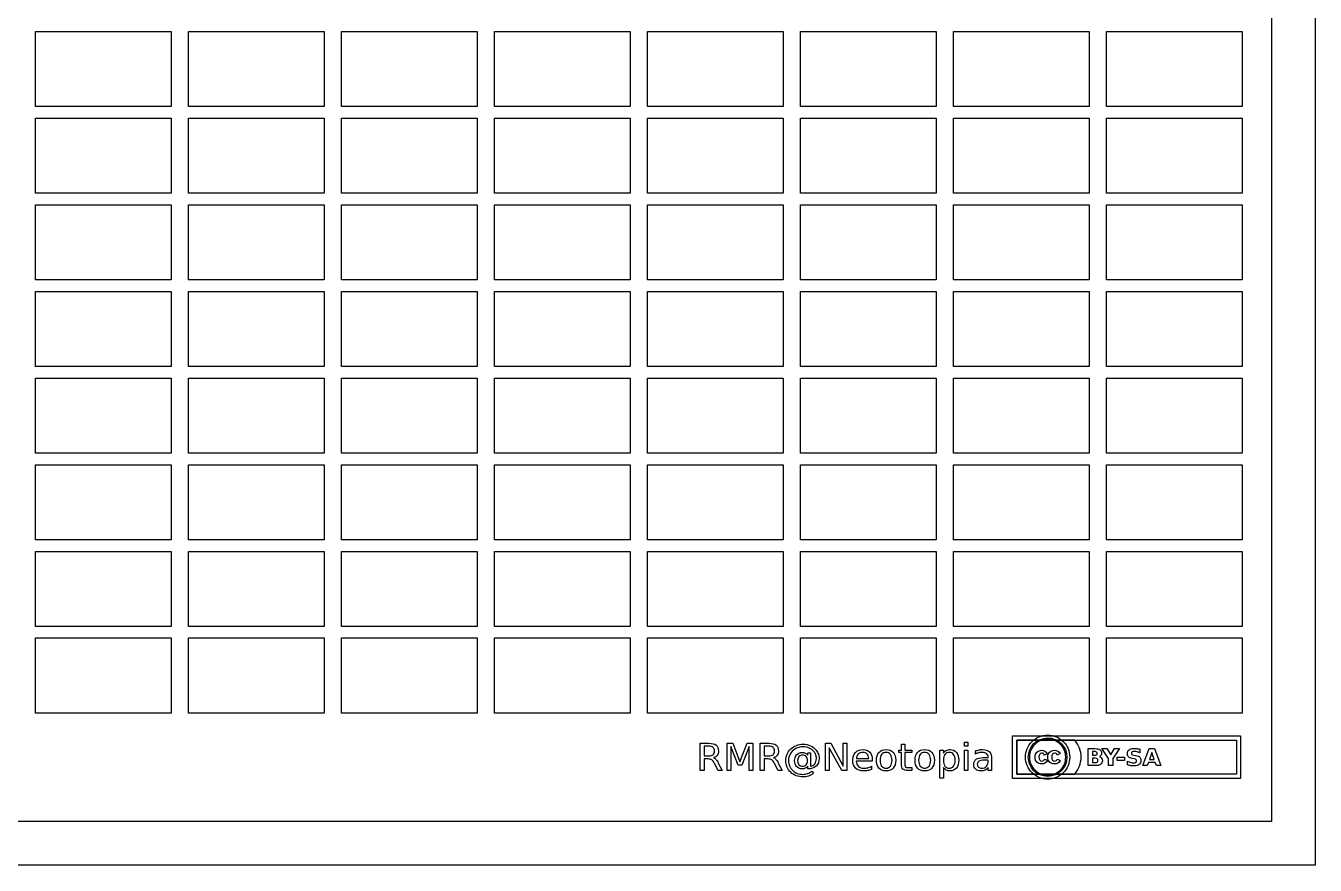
# Model space of a CAD drawing. Extents: x -4 to 214, y 146 to 301.
# Drawn here: x 95.7 to 213.9, y 146.1 to 223 of the extents above; entities that cross this region are included whole.
import ezdxf

# ---------------------------------------------------------------- set-up
doc = ezdxf.new("R2010")
doc.units = 0
doc.layers.add('Ebene_1', color=7, linetype='CONTINUOUS')

msp = doc.modelspace()

# ---------------------------------------------------------------- linework, layer by layer
at = {"layer": 'Ebene_1', "color": 7}
for points in [[(-3.868278, 300.868281), (213.86828, 300.868281), (213.86828, 300.868281), (213.86828, 146.13172), (213.86828, 146.13172), (-3.868278, 146.13172), (-3.868278, 146.13172), (-3.868278, 300.868281), (-3.868278, 300.868281)], [(0.131634, 296.868359), (209.86836, 296.868359), (209.86836, 296.868359), (209.86836, 150.13163), (209.86836, 150.13163), (0.131634, 150.13163), (0.131634, 150.13163), (0.131634, 296.868359), (0.131634, 296.868359)], [(96.572922, 222.514542), (109.00834, 222.514542), (109.00834, 222.514542), (109.00834, 215.635372), (109.00834, 215.635372), (96.572922, 215.635372), (96.572922, 215.635372), (96.572922, 222.514542), (96.572922, 222.514542)], [(110.59587, 222.514542), (123.03129, 222.514542), (123.03129, 222.514542), (123.03129, 215.635372), (123.03129, 215.635372), (110.59587, 215.635372), (110.59587, 215.635372), (110.59587, 222.514542), (110.59587, 222.514542)], [(124.61871, 222.514542), (137.05413, 222.514542), (137.05413, 222.514542), (137.05413, 215.635372), (137.05413, 215.635372), (124.61871, 215.635372), (124.61871, 215.635372), (124.61871, 222.514542), (124.61871, 222.514542)], [(138.64165, 222.514542), (151.07706, 222.514542), (151.07706, 222.514542), (151.07706, 215.635372), (151.07706, 215.635372), (138.64165, 215.635372), (138.64165, 215.635372), (138.64165, 222.514542), (138.64165, 222.514542)], [(152.66457, 222.514542), (165.09998, 222.514542), (165.09998, 222.514542), (165.09998, 215.635372), (165.09998, 215.635372), (152.66457, 215.635372), (152.66457, 215.635372), (152.66457, 222.514542), (152.66457, 222.514542)], [(166.68745, 222.514542), (179.12287, 222.514542), (179.12287, 222.514542), (179.12287, 215.635372), (179.12287, 215.635372), (166.68745, 215.635372), (166.68745, 215.635372), (166.68745, 222.514542), (166.68745, 222.514542)], [(180.71034, 222.514542), (193.14576, 222.514542), (193.14576, 222.514542), (193.14576, 215.635372), (193.14576, 215.635372), (180.71034, 215.635372), (180.71034, 215.635372), (180.71034, 222.514542), (180.71034, 222.514542)], [(194.73323, 222.514542), (207.16865, 222.514542), (207.16865, 222.514542), (207.16865, 215.635372), (207.16865, 215.635372), (194.73323, 215.635372), (194.73323, 215.635372), (194.73323, 222.514542), (194.73323, 222.514542)], [(96.572922, 214.577034), (109.00834, 214.577034), (109.00834, 214.577034), (109.00834, 207.697865), (109.00834, 207.697865), (96.572922, 207.697865), (96.572922, 207.697865), (96.572922, 214.577034), (96.572922, 214.577034)], [(110.59587, 214.577034), (123.03129, 214.577034), (123.03129, 214.577034), (123.03129, 207.697865), (123.03129, 207.697865), (110.59587, 207.697865), (110.59587, 207.697865), (110.59587, 214.577034), (110.59587, 214.577034)], [(124.61871, 214.577034), (137.05413, 214.577034), (137.05413, 214.577034), (137.05413, 207.697865), (137.05413, 207.697865), (124.61871, 207.697865), (124.61871, 207.697865), (124.61871, 214.577034), (124.61871, 214.577034)], [(138.64165, 214.577034), (151.07706, 214.577034), (151.07706, 214.577034), (151.07706, 207.697865), (151.07706, 207.697865), (138.64165, 207.697865), (138.64165, 207.697865), (138.64165, 214.577034), (138.64165, 214.577034)], [(152.66457, 214.577034), (165.09998, 214.577034), (165.09998, 214.577034), (165.09998, 207.697865), (165.09998, 207.697865), (152.66457, 207.697865), (152.66457, 207.697865), (152.66457, 214.577034), (152.66457, 214.577034)], [(166.68745, 214.577034), (179.12287, 214.577034), (179.12287, 214.577034), (179.12287, 207.697865), (179.12287, 207.697865), (166.68745, 207.697865), (166.68745, 207.697865), (166.68745, 214.577034), (166.68745, 214.577034)], [(180.71034, 214.577034), (193.14576, 214.577034), (193.14576, 214.577034), (193.14576, 207.697865), (193.14576, 207.697865), (180.71034, 207.697865), (180.71034, 207.697865), (180.71034, 214.577034), (180.71034, 214.577034)], [(194.73323, 214.577034), (207.16865, 214.577034), (207.16865, 214.577034), (207.16865, 207.697865), (207.16865, 207.697865), (194.73323, 207.697865), (194.73323, 207.697865), (194.73323, 214.577034), (194.73323, 214.577034)], [(96.572922, 206.639526), (109.00834, 206.639526), (109.00834, 206.639526), (109.00834, 199.760357), (109.00834, 199.760357), (96.572922, 199.760357), (96.572922, 199.760357), (96.572922, 206.639526), (96.572922, 206.639526)], [(110.59587, 206.639526), (123.03129, 206.639526), (123.03129, 206.639526), (123.03129, 199.760357), (123.03129, 199.760357), (110.59587, 199.760357), (110.59587, 199.760357), (110.59587, 206.639526), (110.59587, 206.639526)], [(124.61871, 206.639526), (137.05413, 206.639526), (137.05413, 206.639526), (137.05413, 199.760357), (137.05413, 199.760357), (124.61871, 199.760357), (124.61871, 199.760357), (124.61871, 206.639526), (124.61871, 206.639526)], [(138.64165, 206.639526), (151.07706, 206.639526), (151.07706, 206.639526), (151.07706, 199.760357), (151.07706, 199.760357), (138.64165, 199.760357), (138.64165, 199.760357), (138.64165, 206.639526), (138.64165, 206.639526)], [(152.66457, 206.639526), (165.09998, 206.639526), (165.09998, 206.639526), (165.09998, 199.760357), (165.09998, 199.760357), (152.66457, 199.760357), (152.66457, 199.760357), (152.66457, 206.639526), (152.66457, 206.639526)], [(166.68745, 206.639526), (179.12287, 206.639526), (179.12287, 206.639526), (179.12287, 199.760357), (179.12287, 199.760357), (166.68745, 199.760357), (166.68745, 199.760357), (166.68745, 206.639526), (166.68745, 206.639526)], [(180.71034, 206.639526), (193.14576, 206.639526), (193.14576, 206.639526), (193.14576, 199.760357), (193.14576, 199.760357), (180.71034, 199.760357), (180.71034, 199.760357), (180.71034, 206.639526), (180.71034, 206.639526)], [(194.73323, 206.639526), (207.16865, 206.639526), (207.16865, 206.639526), (207.16865, 199.760357), (207.16865, 199.760357), (194.73323, 199.760357), (194.73323, 199.760357), (194.73323, 206.639526), (194.73323, 206.639526)], [(96.572922, 198.702042), (109.00834, 198.702042), (109.00834, 198.702042), (109.00834, 191.82287), (109.00834, 191.82287), (96.572922, 191.82287), (96.572922, 191.82287), (96.572922, 198.702042), (96.572922, 198.702042)], [(110.59587, 198.702042), (123.03129, 198.702042), (123.03129, 198.702042), (123.03129, 191.82287), (123.03129, 191.82287), (110.59587, 191.82287), (110.59587, 191.82287), (110.59587, 198.702042), (110.59587, 198.702042)], [(124.61871, 198.702042), (137.05413, 198.702042), (137.05413, 198.702042), (137.05413, 191.82287), (137.05413, 191.82287), (124.61871, 191.82287), (124.61871, 191.82287), (124.61871, 198.702042), (124.61871, 198.702042)], [(138.64165, 198.702042), (151.07706, 198.702042), (151.07706, 198.702042), (151.07706, 191.82287), (151.07706, 191.82287), (138.64165, 191.82287), (138.64165, 191.82287), (138.64165, 198.702042), (138.64165, 198.702042)], [(152.66457, 198.702042), (165.09998, 198.702042), (165.09998, 198.702042), (165.09998, 191.82287), (165.09998, 191.82287), (152.66457, 191.82287), (152.66457, 191.82287), (152.66457, 198.702042), (152.66457, 198.702042)], [(166.68745, 198.702042), (179.12287, 198.702042), (179.12287, 198.702042), (179.12287, 191.82287), (179.12287, 191.82287), (166.68745, 191.82287), (166.68745, 191.82287), (166.68745, 198.702042), (166.68745, 198.702042)], [(180.71034, 198.702042), (193.14576, 198.702042), (193.14576, 198.702042), (193.14576, 191.82287), (193.14576, 191.82287), (180.71034, 191.82287), (180.71034, 191.82287), (180.71034, 198.702042), (180.71034, 198.702042)], [(194.73323, 198.702042), (207.16865, 198.702042), (207.16865, 198.702042), (207.16865, 191.82287), (207.16865, 191.82287), (194.73323, 191.82287), (194.73323, 191.82287), (194.73323, 198.702042), (194.73323, 198.702042)], [(96.572922, 190.76453), (109.00834, 190.76453), (109.00834, 190.76453), (109.00834, 183.88536), (109.00834, 183.88536), (96.572922, 183.88536), (96.572922, 183.88536), (96.572922, 190.76453), (96.572922, 190.76453)], [(110.59587, 190.76453), (123.03129, 190.76453), (123.03129, 190.76453), (123.03129, 183.88536), (123.03129, 183.88536), (110.59587, 183.88536), (110.59587, 183.88536), (110.59587, 190.76453), (110.59587, 190.76453)], [(124.61871, 190.76453), (137.05413, 190.76453), (137.05413, 190.76453), (137.05413, 183.88536), (137.05413, 183.88536), (124.61871, 183.88536), (124.61871, 183.88536), (124.61871, 190.76453), (124.61871, 190.76453)], [(138.64165, 190.76453), (151.07706, 190.76453), (151.07706, 190.76453), (151.07706, 183.88536), (151.07706, 183.88536), (138.64165, 183.88536), (138.64165, 183.88536), (138.64165, 190.76453), (138.64165, 190.76453)], [(152.66457, 190.76453), (165.09998, 190.76453), (165.09998, 190.76453), (165.09998, 183.88536), (165.09998, 183.88536), (152.66457, 183.88536), (152.66457, 183.88536), (152.66457, 190.76453), (152.66457, 190.76453)], [(166.68745, 190.76453), (179.12287, 190.76453), (179.12287, 190.76453), (179.12287, 183.88536), (179.12287, 183.88536), (166.68745, 183.88536), (166.68745, 183.88536), (166.68745, 190.76453), (166.68745, 190.76453)], [(180.71034, 190.76453), (193.14576, 190.76453), (193.14576, 190.76453), (193.14576, 183.88536), (193.14576, 183.88536), (180.71034, 183.88536), (180.71034, 183.88536), (180.71034, 190.76453), (180.71034, 190.76453)], [(194.73323, 190.76453), (207.16865, 190.76453), (207.16865, 190.76453), (207.16865, 183.88536), (207.16865, 183.88536), (194.73323, 183.88536), (194.73323, 183.88536), (194.73323, 190.76453), (194.73323, 190.76453)], [(96.572922, 182.82703), (109.00834, 182.82703), (109.00834, 182.82703), (109.00834, 175.94786), (109.00834, 175.94786), (96.572922, 175.94786), (96.572922, 175.94786), (96.572922, 182.82703), (96.572922, 182.82703)], [(110.59587, 182.82703), (123.03129, 182.82703), (123.03129, 182.82703), (123.03129, 175.94786), (123.03129, 175.94786), (110.59587, 175.94786), (110.59587, 175.94786), (110.59587, 182.82703), (110.59587, 182.82703)], [(124.61871, 182.82703), (137.05413, 182.82703), (137.05413, 182.82703), (137.05413, 175.94786), (137.05413, 175.94786), (124.61871, 175.94786), (124.61871, 175.94786), (124.61871, 182.82703), (124.61871, 182.82703)], [(138.64165, 182.82703), (151.07706, 182.82703), (151.07706, 182.82703), (151.07706, 175.94786), (151.07706, 175.94786), (138.64165, 175.94786), (138.64165, 175.94786), (138.64165, 182.82703), (138.64165, 182.82703)], [(152.66457, 182.82703), (165.09998, 182.82703), (165.09998, 182.82703), (165.09998, 175.94786), (165.09998, 175.94786), (152.66457, 175.94786), (152.66457, 175.94786), (152.66457, 182.82703), (152.66457, 182.82703)], [(166.68745, 182.82703), (179.12287, 182.82703), (179.12287, 182.82703), (179.12287, 175.94786), (179.12287, 175.94786), (166.68745, 175.94786), (166.68745, 175.94786), (166.68745, 182.82703), (166.68745, 182.82703)], [(180.71034, 182.82703), (193.14576, 182.82703), (193.14576, 182.82703), (193.14576, 175.94786), (193.14576, 175.94786), (180.71034, 175.94786), (180.71034, 175.94786), (180.71034, 182.82703), (180.71034, 182.82703)], [(194.73323, 182.82703), (207.16865, 182.82703), (207.16865, 182.82703), (207.16865, 175.94786), (207.16865, 175.94786), (194.73323, 175.94786), (194.73323, 175.94786), (194.73323, 182.82703), (194.73323, 182.82703)], [(96.572922, 174.88953), (109.00834, 174.88953), (109.00834, 174.88953), (109.00834, 168.01036), (109.00834, 168.01036), (96.572922, 168.01036), (96.572922, 168.01036), (96.572922, 174.88953), (96.572922, 174.88953)], [(110.59587, 174.88953), (123.03129, 174.88953), (123.03129, 174.88953), (123.03129, 168.01036), (123.03129, 168.01036), (110.59587, 168.01036), (110.59587, 168.01036), (110.59587, 174.88953), (110.59587, 174.88953)], [(124.61871, 174.88953), (137.05413, 174.88953), (137.05413, 174.88953), (137.05413, 168.01036), (137.05413, 168.01036), (124.61871, 168.01036), (124.61871, 168.01036), (124.61871, 174.88953), (124.61871, 174.88953)], [(138.64165, 174.88953), (151.07706, 174.88953), (151.07706, 174.88953), (151.07706, 168.01036), (151.07706, 168.01036), (138.64165, 168.01036), (138.64165, 168.01036), (138.64165, 174.88953), (138.64165, 174.88953)], [(152.66457, 174.88953), (165.09998, 174.88953), (165.09998, 174.88953), (165.09998, 168.01036), (165.09998, 168.01036), (152.66457, 168.01036), (152.66457, 168.01036), (152.66457, 174.88953), (152.66457, 174.88953)], [(166.68745, 174.88953), (179.12287, 174.88953), (179.12287, 174.88953), (179.12287, 168.01036), (179.12287, 168.01036), (166.68745, 168.01036), (166.68745, 168.01036), (166.68745, 174.88953), (166.68745, 174.88953)], [(180.71034, 174.88953), (193.14576, 174.88953), (193.14576, 174.88953), (193.14576, 168.01036), (193.14576, 168.01036), (180.71034, 168.01036), (180.71034, 168.01036), (180.71034, 174.88953), (180.71034, 174.88953)], [(194.73323, 174.88953), (207.16865, 174.88953), (207.16865, 174.88953), (207.16865, 168.01036), (207.16865, 168.01036), (194.73323, 168.01036), (194.73323, 168.01036), (194.73323, 174.88953), (194.73323, 174.88953)], [(96.572922, 166.95206), (109.00834, 166.95206), (109.00834, 166.95206), (109.00834, 160.07289), (109.00834, 160.07289), (96.572922, 160.07289), (96.572922, 160.07289), (96.572922, 166.95206), (96.572922, 166.95206)], [(110.59587, 166.95206), (123.03129, 166.95206), (123.03129, 166.95206), (123.03129, 160.07289), (123.03129, 160.07289), (110.59587, 160.07289), (110.59587, 160.07289), (110.59587, 166.95206), (110.59587, 166.95206)], [(124.61871, 166.95206), (137.05413, 166.95206), (137.05413, 166.95206), (137.05413, 160.07289), (137.05413, 160.07289), (124.61871, 160.07289), (124.61871, 160.07289), (124.61871, 166.95206), (124.61871, 166.95206)], [(138.64165, 166.95206), (151.07706, 166.95206), (151.07706, 166.95206), (151.07706, 160.07289), (151.07706, 160.07289), (138.64165, 160.07289), (138.64165, 160.07289), (138.64165, 166.95206), (138.64165, 166.95206)], [(152.66457, 166.95206), (165.09998, 166.95206), (165.09998, 166.95206), (165.09998, 160.07289), (165.09998, 160.07289), (152.66457, 160.07289), (152.66457, 160.07289), (152.66457, 166.95206), (152.66457, 166.95206)], [(166.68745, 166.95206), (179.12287, 166.95206), (179.12287, 166.95206), (179.12287, 160.07289), (179.12287, 160.07289), (166.68745, 160.07289), (166.68745, 160.07289), (166.68745, 166.95206), (166.68745, 166.95206)], [(180.71034, 166.95206), (193.14576, 166.95206), (193.14576, 166.95206), (193.14576, 160.07289), (193.14576, 160.07289), (180.71034, 160.07289), (180.71034, 160.07289), (180.71034, 166.95206), (180.71034, 166.95206)], [(194.73323, 166.95206), (207.16865, 166.95206), (207.16865, 166.95206), (207.16865, 160.07289), (207.16865, 160.07289), (194.73323, 160.07289), (194.73323, 160.07289), (194.73323, 166.95206), (194.73323, 166.95206)], [(159.961631, 157.308662), (160.480117, 157.308662), (161.136408, 155.609859), (161.796144, 157.308662), (162.314632, 157.308662), (162.314632, 154.812292), (161.97529, 154.812292), (161.97529, 157.004348), (161.312107, 155.29217), (160.962431, 155.29217), (160.29925, 157.004348), (160.29925, 154.812292), (159.961631, 154.812292)], [(168.98778, 157.308662), (169.456315, 157.308662), (170.59664, 155.220274), (170.59664, 157.308662), (170.934259, 157.308662), (170.934259, 154.812292), (170.465727, 154.812292), (169.325399, 156.90068), (169.325399, 154.812292), (168.98778, 154.812292)], [(181.720856, 157.413999), (182.037803, 157.413999), (182.037803, 157.024414), (181.720856, 157.024414)], [(186.136031, 157.979403), (207.031309, 157.979403), (207.031309, 154.085213), (186.136031, 154.085213)], [(186.527818, 157.589984), (206.639523, 157.589984), (206.639523, 154.474632), (186.527818, 154.474632)], [(188.174212, 157.202366)], [(190.776517, 157.464719)], [(174.530941, 156.730132)], [(174.530941, 156.469293)], [(178.072498, 156.730132)], [(178.072498, 156.469293)], [(181.720856, 156.684987), (182.037803, 156.684987), (182.037803, 154.812292), (181.720856, 154.812292)], [(194.321093, 156.811146), (194.766032, 156.811146), (195.125365, 156.256102), (195.484696, 156.811146), (195.930693, 156.811146), (195.329337, 155.909719), (195.329337, 155.25347), (194.922448, 155.25347), (194.922448, 155.909719)], [(195.710866, 156.020311), (196.374576, 156.020311), (196.374576, 155.716705), (195.710866, 155.716705)], [(199.210136, 155.537245), (198.573906, 155.537245), (198.473504, 155.25346), (198.0645, 155.25346), (198.648944, 156.811136), (199.134043, 156.811136), (199.718487, 155.25346), (199.309483, 155.25346)], [(198.675366, 155.826243), (199.107621, 155.826243), (198.892024, 156.445975)], [(158.728287, 155.982728)], [(164.226659, 155.982728)], [(166.426352, 155.710183)], [(173.263145, 155.825555)], [(179.788157, 155.093196)], [(180.866471, 155.746969)], [(184.208214, 155.880732)]]:
    msp.add_lwpolyline(points, close=True, dxfattribs=at)
for points in [[(158.235638, 155.867356), (157.856678, 155.867356), (157.856678, 154.812292), (157.508722, 154.812292), (157.508722, 157.308662), (158.294203, 157.308662)], [(163.73401, 155.867356), (163.35505, 155.867356), (163.35505, 154.812292), (163.007094, 154.812292), (163.007094, 157.308662), (163.792576, 157.308662)], [(175.934818, 155.429279), (175.934818, 156.445884), (175.702273, 156.445884), (175.702273, 156.684987), (175.934818, 156.684987), (175.934818, 157.216697), (176.253487, 157.216697)], [(176.253487, 157.216697), (176.253487, 156.684987), (176.906333, 156.684987), (176.906333, 156.445884), (176.253487, 156.445884), (176.253487, 155.429279)], [(186.527807, 157.586643), (186.527807, 154.471291), (191.839068, 154.471291)], [(191.84723, 157.586643), (186.527807, 157.586643)], [(157.856678, 157.031102), (157.856678, 156.144916), (158.294203, 156.144916)], [(158.294203, 157.031102), (157.856678, 157.031102)], [(163.35505, 157.031102), (163.35505, 156.144916), (163.792576, 156.144916)], [(163.792576, 157.031102), (163.35505, 157.031102)], [(167.365141, 156.210125), (167.365141, 156.429164), (167.611466, 156.429164), (167.611466, 155.198536)], [(179.788157, 155.093196), (179.788157, 154.100001), (179.469485, 154.100001), (179.469485, 156.684987), (179.788157, 156.684987), (179.788157, 156.400739)], [(182.719933, 156.315465), (182.719933, 156.599713)], [(183.446847, 155.994431), (183.891265, 155.994431), (183.891265, 156.024529)], [(189.315464, 156.365164), (189.047105, 156.228598)], [(190.487319, 156.365164), (190.213672, 156.228598)], [(191.107531, 156.032511), (191.107531, 156.032332)], [(193.732927, 155.25347), (193.057594, 155.25347), (193.057594, 156.811146), (193.66846, 156.811146)], [(193.689596, 156.537797), (193.464486, 156.537797), (193.464486, 156.208107), (193.689596, 156.208107)], [(197.235919, 156.227931), (197.409245, 156.193504)], [(197.790772, 156.762113), (197.790772, 156.432421)], [(159.158922, 155.494487), (159.512046, 154.812292), (159.138253, 154.812292), (158.809246, 155.452686)], [(164.657295, 155.494487), (165.010418, 154.812292), (164.636626, 154.812292), (164.307619, 155.452686)], [(167.365141, 154.952745), (167.365141, 155.210239)], [(173.263145, 155.825555), (173.263145, 155.67507), (171.805871, 155.67507)], [(171.816205, 155.914173), (172.946196, 155.915845)], [(173.189075, 155.198536), (173.189075, 154.9076)], [(176.580772, 155.069789), (176.906333, 155.069789), (176.906333, 154.812292), (176.580772, 154.812292)], [(183.891265, 155.685102), (183.891265, 155.753656), (183.576037, 155.753656)], [(184.208214, 155.880732), (184.208214, 154.812292), (183.891265, 154.812292), (183.891265, 155.09654)], [(189.072483, 155.850395), (189.32044, 155.719154)], [(190.238985, 155.850395), (190.492484, 155.719154)], [(193.703334, 155.934759), (193.464486, 155.934759), (193.464486, 155.526822), (193.703334, 155.526822)], [(196.663101, 155.334851), (196.663101, 155.673928)], [(197.262341, 155.866943), (197.104869, 155.901372)], [(167.732044, 154.737049), (167.887074, 154.551453)]]:
    msp.add_lwpolyline(points, dxfattribs=at)
for points in [[(158.294203, 157.308662), (158.588185, 157.308662), (158.807523, 157.249025), (158.952217, 157.129751)], [(163.792576, 157.308662), (164.086558, 157.308662), (164.305895, 157.249025), (164.450589, 157.129751)], [(166.310943, 157.109688), (166.505017, 157.185488), (166.710573, 157.223388), (166.927613, 157.223388)], [(166.927613, 157.223388), (167.171067, 157.223388), (167.396721, 157.174898), (167.604576, 157.077919)], [(187.31139, 156.032332), (187.31139, 156.583773), (187.510931, 157.061236), (187.910071, 157.464719)], [(187.568989, 156.032446), (187.568487, 157.003706), (188.360088, 157.791464), (189.337189, 157.792031)], [(188.174212, 157.202366), (187.84251, 156.869349), (187.676721, 156.479257), (187.676721, 156.031775)], [(187.910071, 157.464719), (188.29901, 157.854811), (188.774274, 158.049827), (189.335738, 158.049827)], [(189.341721, 157.686712), (188.881506, 157.686709), (188.492254, 157.525238), (188.174212, 157.202366)], [(189.335738, 158.049827), (189.904007, 158.049827), (190.384184, 157.854814), (190.776517, 157.464719)], [(189.337189, 157.792031), (190.314417, 157.79253), (191.106964, 157.005768), (191.107531, 156.034508)], [(190.516722, 157.204864), (190.193581, 157.526052), (189.801936, 157.686712), (189.341721, 157.686712)], [(191.001622, 156.031775), (191.001622, 156.492526), (190.839925, 156.883614), (190.516722, 157.204864)], [(190.776517, 157.464719), (191.168858, 157.074752), (191.365057, 156.597164), (191.365057, 156.032332)], [(192.411541, 156.028967), (192.411541, 156.600307), (192.184846, 157.134177), (191.84723, 157.586643)], [(158.673166, 156.919074), (158.588185, 156.993759), (158.461864, 157.031102), (158.294203, 157.031102)], [(158.294203, 156.144916), (158.461864, 156.144916), (158.588185, 156.182258), (158.673166, 156.256941)], [(158.802357, 156.589681), (158.802357, 156.735706), (158.759293, 156.845503), (158.673166, 156.919074)], [(158.673166, 156.256941), (158.759293, 156.332741), (158.802357, 156.443654), (158.802357, 156.589681)], [(159.055571, 156.198421), (158.980927, 156.094754), (158.871832, 156.022856), (158.728287, 155.982728)], [(158.952217, 157.129751), (159.096912, 157.010479), (159.16926, 156.830456), (159.16926, 156.589681)], [(159.16926, 156.589681), (159.16926, 156.432508), (159.131363, 156.302088), (159.055571, 156.198421)], [(164.171538, 156.919074), (164.086558, 156.993759), (163.960237, 157.031102), (163.792576, 157.031102)], [(163.792576, 156.144916), (163.960237, 156.144916), (164.086558, 156.182258), (164.171538, 156.256941)], [(164.300729, 156.589681), (164.300729, 156.735706), (164.257665, 156.845503), (164.171538, 156.919074)], [(164.171538, 156.256941), (164.257665, 156.332741), (164.300729, 156.443654), (164.300729, 156.589681)], [(164.553943, 156.198421), (164.479299, 156.094754), (164.370204, 156.022856), (164.226659, 155.982728)], [(164.450589, 157.129751), (164.595284, 157.010479), (164.667632, 156.830456), (164.667632, 156.589681)], [(164.667632, 156.589681), (164.667632, 156.432508), (164.629736, 156.302088), (164.553943, 156.198421)], [(165.346315, 155.720215), (165.346315, 155.923091), (165.385359, 156.116491), (165.463448, 156.300415)], [(165.463448, 156.300415), (165.541538, 156.48434), (165.652929, 156.645972), (165.797622, 156.785311)], [(165.740779, 156.318808), (165.639723, 156.134883), (165.589194, 155.935352), (165.589194, 155.720215)], [(166.164525, 156.766917), (165.984231, 156.653218), (165.842983, 156.503849), (165.740779, 156.318808)], [(165.797622, 156.785311), (165.945763, 156.926877), (166.11687, 157.035003), (166.310943, 157.109688)], [(166.150746, 155.710183), (166.150746, 155.933122), (166.212757, 156.114261), (166.33678, 156.253598)], [(166.524539, 156.927434), (166.394773, 156.891764), (166.274769, 156.838258), (166.164525, 156.766917)], [(166.33678, 156.253598), (166.460804, 156.392936), (166.621001, 156.462606), (166.817372, 156.462606)], [(166.548653, 156.083049), (166.467119, 155.991645), (166.426352, 155.867356), (166.426352, 155.710183)], [(166.93106, 156.98261), (166.78981, 156.98261), (166.654303, 156.964218), (166.524539, 156.927434)], [(166.881104, 156.220156), (166.742152, 156.220156), (166.631335, 156.174454), (166.548653, 156.083049)], [(166.817372, 156.462606), (166.935653, 156.462606), (167.039579, 156.441426), (167.129151, 156.399067)], [(167.215278, 156.081377), (167.132596, 156.173897), (167.021205, 156.220156), (166.881104, 156.220156)], [(167.490887, 156.865569), (167.319781, 156.943597), (167.133172, 156.98261), (166.93106, 156.98261)], [(167.129151, 156.399067), (167.218725, 156.357822), (167.297388, 156.294841), (167.365141, 156.210125)], [(167.339302, 155.710183), (167.339302, 155.866241), (167.297961, 155.989973), (167.215278, 156.081377)], [(167.928415, 156.531158), (167.808984, 156.677184), (167.663141, 156.788655), (167.490887, 156.865569)], [(167.604576, 157.077919), (167.813577, 156.980939), (167.988703, 156.843274), (168.129954, 156.664923)], [(168.092057, 156.240222), (168.056457, 156.345004), (168.001909, 156.441982), (167.928415, 156.531158)], [(168.147178, 155.904141), (168.147178, 156.023413), (168.128804, 156.13544), (168.092057, 156.240222)], [(168.129954, 156.664923), (168.216081, 156.555681), (168.281537, 156.436966), (168.326322, 156.308777)], [(168.326322, 156.308777), (168.372257, 156.180586), (168.395225, 156.047937), (168.395225, 155.910829)], [(171.475142, 155.730247), (171.475142, 156.03679), (171.56012, 156.279794), (171.730078, 156.459259)], [(171.730078, 156.459259), (171.901184, 156.639841), (172.131431, 156.730132), (172.420818, 156.730132)], [(171.998794, 156.323824), (171.893144, 156.226845), (171.832281, 156.090294), (171.816205, 155.914173)], [(172.424265, 156.469293), (172.247416, 156.469293), (172.105592, 156.420804), (171.998794, 156.323824)], [(172.420818, 156.730132), (172.680349, 156.730132), (172.885333, 156.648759), (173.035768, 156.486013)], [(172.799781, 156.318808), (172.705614, 156.419132), (172.580442, 156.469293), (172.424265, 156.469293)], [(172.946196, 155.915845), (172.943903, 156.084164), (172.895098, 156.218485), (172.799781, 156.318808)], [(173.035768, 156.486013), (173.187353, 156.324382), (173.263145, 156.104229), (173.263145, 155.825555)], [(173.64555, 155.746969), (173.64555, 156.054625), (173.723639, 156.2954), (173.879818, 156.469293)], [(173.879818, 156.469293), (174.037142, 156.643186), (174.254184, 156.730132), (174.530941, 156.730132)], [(174.127865, 156.275335), (174.029104, 156.147145), (173.979724, 155.971022), (173.979724, 155.746969)], [(174.530941, 156.469293), (174.360982, 156.469293), (174.226623, 156.404641), (174.127865, 156.275335)], [(174.530941, 156.730132), (174.806549, 156.730132), (175.023015, 156.643186), (175.18034, 156.469293)], [(174.932293, 156.273663), (174.833535, 156.404083), (174.699751, 156.469293), (174.530941, 156.469293)], [(175.080433, 155.746969), (175.080433, 155.968793), (175.031053, 156.144358), (174.932293, 156.273663)], [(175.18034, 156.469293), (175.337667, 156.2954), (175.41633, 156.054625), (175.41633, 155.746969)], [(177.187109, 155.746969), (177.187109, 156.054625), (177.265198, 156.2954), (177.421377, 156.469293)], [(177.421377, 156.469293), (177.578701, 156.643186), (177.795742, 156.730132), (178.072498, 156.730132)], [(177.669424, 156.275335), (177.570663, 156.147145), (177.521283, 155.971022), (177.521283, 155.746969)], [(178.072498, 156.469293), (177.90254, 156.469293), (177.768182, 156.404641), (177.669424, 156.275335)], [(178.072498, 156.730132), (178.348105, 156.730132), (178.564572, 156.643186), (178.721899, 156.469293)], [(178.473852, 156.273663), (178.375092, 156.404083), (178.241307, 156.469293), (178.072498, 156.469293)], [(178.621992, 155.746969), (178.621992, 155.968793), (178.572612, 156.144358), (178.473852, 156.273663)], [(178.721899, 156.469293), (178.879226, 156.2954), (178.957889, 156.054625), (178.957889, 155.746969)], [(179.788157, 156.400739), (179.854761, 156.512208), (179.938592, 156.594696), (180.039648, 156.648201)], [(179.931127, 156.278679), (179.835813, 156.150489), (179.788157, 155.973252), (179.788157, 155.746969)], [(180.327314, 156.472637), (180.159653, 156.472637), (180.02759, 156.407985), (179.931127, 156.278679)], [(180.039648, 156.648201), (180.141852, 156.702822), (180.263578, 156.730132), (180.404826, 156.730132)], [(180.721776, 156.278679), (180.626462, 156.407985), (180.494975, 156.472637), (180.327314, 156.472637)], [(180.404826, 156.730132), (180.639094, 156.730132), (180.829148, 156.639841), (180.97499, 156.459259)], [(180.866471, 155.746969), (180.866471, 155.973252), (180.818239, 156.150489), (180.721776, 156.278679)], [(180.97499, 156.459259), (181.121982, 156.278679), (181.195478, 156.041249), (181.195478, 155.746969)], [(182.719933, 156.599713), (182.835918, 156.643186), (182.948457, 156.675512), (183.057552, 156.69669)], [(183.021378, 156.430836), (182.916877, 156.405198), (182.816395, 156.366741), (182.719933, 156.315465)], [(183.343495, 156.469293), (183.233252, 156.469293), (183.12588, 156.456474), (183.021378, 156.430836)], [(183.057552, 156.69669), (183.166647, 156.718985), (183.272871, 156.730132), (183.376224, 156.730132)], [(183.746572, 156.35225), (183.651257, 156.430279), (183.516898, 156.469293), (183.343495, 156.469293)], [(183.376224, 156.730132), (183.655277, 156.730132), (183.863705, 156.659906), (184.001509, 156.519454)], [(183.891265, 156.024529), (183.891265, 156.166095), (183.843034, 156.275335), (183.746572, 156.35225)], [(184.001509, 156.519454), (184.139312, 156.379003), (184.208214, 156.166095), (184.208214, 155.880732)], [(187.910071, 154.609956), (187.510931, 155.006687), (187.31139, 155.480768), (187.31139, 156.032332)], [(187.568989, 156.0302), (187.568989, 156.030949), (187.568989, 156.031698), (187.568989, 156.032446)], [(189.339331, 154.272687), (188.362229, 154.272188), (187.569556, 155.058948), (187.568989, 156.0302)], [(187.676721, 156.031775), (187.676721, 155.584413), (187.840873, 155.197635), (188.169113, 154.871441)], [(188.185739, 156.032332), (188.185739, 156.224221), (188.24228, 156.376553), (188.35543, 156.489389)], [(188.350394, 155.572647), (188.240518, 155.683795), (188.185739, 155.837004), (188.185739, 156.032332)], [(188.35543, 156.489389), (188.46858, 156.602232), (188.609494, 156.658626), (188.778432, 156.658626)], [(188.819359, 156.393388), (188.640473, 156.393388), (188.551062, 156.273662), (188.551062, 156.034333)], [(188.551062, 156.034333), (188.551062, 155.794951), (188.640473, 155.675348), (188.819359, 155.675348)], [(188.778432, 156.658626), (189.028342, 156.658626), (189.207288, 156.560739), (189.315464, 156.365164)], [(189.047105, 156.228598), (188.996419, 156.338437), (188.920548, 156.393388), (188.819359, 156.393388)], [(191.107531, 156.032332), (191.108034, 155.061072), (190.31643, 154.273314), (189.339331, 154.272687)], [(189.35967, 156.032332), (189.35967, 156.224221), (189.415328, 156.376553), (189.52659, 156.489389)], [(189.523943, 155.572647), (189.414509, 155.683795), (189.35967, 155.837004), (189.35967, 156.032332)], [(189.52659, 156.489389), (189.637786, 156.602232), (189.779335, 156.658626), (189.951359, 156.658626)], [(189.990518, 156.393388), (189.808045, 156.393388), (189.716743, 156.273662), (189.716743, 156.034333)], [(189.716743, 156.034333), (189.716743, 155.794951), (189.808045, 155.675348), (189.990518, 155.675348)], [(189.951359, 156.658626), (190.200827, 156.658626), (190.379522, 156.560739), (190.487319, 156.365164)], [(190.213672, 156.228598), (190.162921, 156.338437), (190.088561, 156.393388), (189.990518, 156.393388)], [(190.524405, 154.876385), (190.842509, 155.182555), (191.001622, 155.567511), (191.001622, 156.031775)], [(191.365057, 156.032332), (191.365057, 155.467377), (191.172258, 154.99492), (190.786658, 154.61497)], [(191.107531, 156.034508), (191.107531, 156.034009), (191.107531, 156.03326), (191.107531, 156.032511)], [(191.839068, 154.471291), (192.180876, 154.925694), (192.411541, 155.45379), (192.411541, 156.028967)], [(193.66846, 156.811146), (193.887581, 156.811146), (194.046111, 156.778456), (194.144047, 156.713075)], [(193.835445, 156.495021), (193.802328, 156.523537), (193.753713, 156.537795), (193.689596, 156.537797)], [(193.689596, 156.208107), (193.753713, 156.208107), (193.802328, 156.222023), (193.835445, 156.24984)], [(193.885118, 156.372954), (193.885115, 156.426509), (193.868558, 156.467198), (193.835445, 156.495021)], [(193.835445, 156.24984), (193.868558, 156.277663), (193.885115, 156.318697), (193.885118, 156.372954)], [(194.23811, 156.204977), (194.202175, 156.152117), (194.150036, 156.112819), (194.081693, 156.087084)], [(194.081693, 156.087084), (194.169059, 156.062031), (194.236697, 156.015789), (194.284612, 155.948323)], [(194.144047, 156.713075), (194.242686, 156.647694), (194.292007, 156.543013), (194.292007, 156.399034)], [(194.292007, 156.399034), (194.292007, 156.32322), (194.274037, 156.258535), (194.23811, 156.204977)], [(196.64936, 156.356261), (196.64936, 156.511364), (196.700088, 156.63065), (196.80155, 156.714118)], [(196.758216, 156.061001), (196.685644, 156.134032), (196.64936, 156.232451), (196.64936, 156.356261)], [(197.104869, 155.901372), (196.947044, 155.934759), (196.831493, 155.987969), (196.758216, 156.061001)], [(196.80155, 156.714118), (196.903007, 156.797584), (197.048854, 156.839317), (197.23909, 156.839317)], [(197.087959, 156.508586), (197.041454, 156.482152), (197.018206, 156.441115), (197.018206, 156.385472)], [(197.018206, 156.385472), (197.018206, 156.343737), (197.033694, 156.311046), (197.064705, 156.287401)], [(197.064705, 156.287401), (197.096414, 156.264451), (197.153482, 156.244625), (197.235919, 156.227931)], [(197.303559, 156.548231), (197.206326, 156.548231), (197.134462, 156.535017), (197.087959, 156.508586)], [(197.23909, 156.839317), (197.325753, 156.839317), (197.414879, 156.832722), (197.506476, 156.819482)], [(197.537127, 156.519017), (197.45469, 156.538488), (197.376831, 156.548231), (197.303559, 156.548231)], [(197.409245, 156.193504), (197.584682, 156.158724), (197.709393, 156.105862), (197.783372, 156.034917)], [(197.506476, 156.819482), (197.598068, 156.806969), (197.692833, 156.787835), (197.790772, 156.762103)], [(197.790772, 156.432421), (197.704109, 156.470677), (197.619559, 156.499541), (197.537127, 156.519017)], [(197.783372, 156.034917), (197.857352, 155.96397), (197.894342, 155.863116), (197.894345, 155.732357)], [(158.5612, 155.785426), (158.481962, 155.840046), (158.373442, 155.867356), (158.235638, 155.867356)], [(158.809246, 155.452686), (158.724268, 155.619892), (158.641585, 155.730806), (158.5612, 155.785426)], [(158.728287, 155.982728), (158.802931, 155.958204), (158.875278, 155.905813), (158.945327, 155.825555)], [(158.945327, 155.825555), (159.016526, 155.745297), (159.087725, 155.634941), (159.158922, 155.494487)], [(164.059572, 155.785426), (163.980335, 155.840046), (163.871814, 155.867356), (163.73401, 155.867356)], [(164.307619, 155.452686), (164.22264, 155.619892), (164.139958, 155.730806), (164.059572, 155.785426)], [(164.226659, 155.982728), (164.301303, 155.958204), (164.37365, 155.905813), (164.443699, 155.825555)], [(164.443699, 155.825555), (164.514899, 155.745297), (164.586097, 155.634941), (164.657295, 155.494487)], [(165.461726, 155.128309), (165.384785, 155.312235), (165.346315, 155.509537), (165.346315, 155.720215)], [(165.797622, 154.645087), (165.650632, 154.784424), (165.538667, 154.945498), (165.461726, 155.128309)], [(165.589194, 155.720215), (165.589194, 155.542977), (165.621922, 155.376887), (165.687379, 155.221946)], [(165.687379, 155.221946), (165.753985, 155.067002), (165.849873, 154.930451), (165.975044, 154.812292)], [(166.335057, 155.166766), (166.212183, 155.306103), (166.150746, 155.487242), (166.150746, 155.710183)], [(166.817372, 154.959433), (166.619853, 154.959433), (166.459082, 155.028544), (166.335057, 155.166766)], [(166.426352, 155.710183), (166.426352, 155.550781), (166.467119, 155.425377), (166.548653, 155.333971)], [(166.548653, 155.333971), (166.630187, 155.243681), (166.742152, 155.198536), (166.884549, 155.198536)], [(167.127429, 155.019628), (167.039005, 154.979498), (166.935653, 154.959433), (166.817372, 154.959433)], [(166.884549, 155.198536), (167.0258, 155.198536), (167.136618, 155.244238), (167.217004, 155.335643)], [(167.365141, 155.210239), (167.29624, 155.124408), (167.217003, 155.060871), (167.127429, 155.019628)], [(167.217004, 155.335643), (167.298536, 155.427049), (167.339302, 155.551896), (167.339302, 155.710183)], [(168.121339, 155.216927), (167.93875, 155.047494), (167.686684, 154.959433), (167.365141, 154.952745)], [(167.611466, 155.198536), (167.779127, 155.223059), (167.910041, 155.297187), (168.004208, 155.420919)], [(168.004208, 155.420919), (168.099521, 155.545765), (168.147178, 155.706839), (168.147178, 155.904141)], [(168.395225, 155.910829), (168.395225, 155.617663), (168.30393, 155.386363), (168.121339, 155.216927)], [(171.743858, 155.024644), (171.564714, 155.198536), (171.475142, 155.433737), (171.475142, 155.730247)], [(172.475941, 154.763803), (172.16818, 154.763803), (171.924152, 154.85075), (171.743858, 155.024644)], [(171.805871, 155.67507), (171.819647, 155.463277), (171.885103, 155.301646), (172.002239, 155.190176)], [(172.002239, 155.190176), (172.120522, 155.079821), (172.284738, 155.024644), (172.494888, 155.024644)], [(172.494888, 155.024644), (172.616616, 155.024644), (172.734324, 155.039135), (172.848012, 155.068117)], [(173.189075, 154.9076), (173.075387, 154.860782), (172.958829, 154.825112), (172.839399, 154.800588)], [(172.848012, 155.068117), (172.962848, 155.097099), (173.076536, 155.140572), (173.189075, 155.198536)], [(173.879818, 155.024644), (173.723639, 155.19965), (173.64555, 155.440425), (173.64555, 155.746969)], [(174.530941, 154.763803), (174.254184, 154.763803), (174.037142, 154.85075), (173.879818, 155.024644)], [(173.979724, 155.746969), (173.979724, 155.522913), (174.02853, 155.346233), (174.126142, 155.216927)], [(174.126142, 155.216927), (174.224901, 155.088738), (174.359834, 155.024644), (174.530941, 155.024644)], [(174.530941, 155.024644), (174.699751, 155.024644), (174.833535, 155.089296), (174.932293, 155.218602)], [(175.18034, 155.024644), (175.023015, 154.85075), (174.806549, 154.763803), (174.530941, 154.763803)], [(174.932293, 155.218602), (175.031053, 155.347905), (175.080433, 155.524028), (175.080433, 155.746969)], [(175.41633, 155.746969), (175.41633, 155.440425), (175.337667, 155.19965), (175.18034, 155.024644)], [(176.074343, 154.944385), (175.981326, 155.033561), (175.934818, 155.195192), (175.934818, 155.429279)], [(176.580772, 154.812292), (176.33617, 154.812292), (176.16736, 154.856323), (176.074343, 154.944385)], [(176.253487, 155.429279), (176.253487, 155.276565), (176.274733, 155.178471), (176.317223, 155.134997)], [(176.317223, 155.134997), (176.36086, 155.091525), (176.448709, 155.069789), (176.580772, 155.069789)], [(177.421377, 155.024644), (177.265198, 155.19965), (177.187109, 155.440425), (177.187109, 155.746969)], [(178.072498, 154.763803), (177.795742, 154.763803), (177.578701, 154.85075), (177.421377, 155.024644)], [(177.521283, 155.746969), (177.521283, 155.522913), (177.570089, 155.346233), (177.667701, 155.216927)], [(177.667701, 155.216927), (177.76646, 155.088738), (177.901392, 155.024644), (178.072498, 155.024644)], [(178.072498, 155.024644), (178.241307, 155.024644), (178.375092, 155.089296), (178.473852, 155.218602)], [(178.721899, 155.024644), (178.564572, 154.85075), (178.348105, 154.763803), (178.072498, 154.763803)], [(178.473852, 155.218602), (178.572612, 155.347905), (178.621992, 155.524028), (178.621992, 155.746969)], [(178.957889, 155.746969), (178.957889, 155.440425), (178.879226, 155.19965), (178.721899, 155.024644)], [(179.788157, 155.746969), (179.788157, 155.520684), (179.835813, 155.342889), (179.931127, 155.213583)], [(180.039648, 154.844061), (179.938592, 154.898681), (179.854761, 154.981726), (179.788157, 155.093196)], [(179.931127, 155.213583), (180.02759, 155.085394), (180.159653, 155.0213), (180.327314, 155.0213)], [(180.404826, 154.763803), (180.263578, 154.763803), (180.141852, 154.790556), (180.039648, 154.844061)], [(180.327314, 155.0213), (180.494975, 155.0213), (180.626462, 155.085394), (180.721776, 155.213583)], [(180.97499, 155.034675), (180.829148, 154.854094), (180.639094, 154.763803), (180.404826, 154.763803)], [(180.721776, 155.213583), (180.818239, 155.342889), (180.866471, 155.520684), (180.866471, 155.746969)], [(181.195478, 155.746969), (181.195478, 155.452688), (181.121982, 155.215257), (180.97499, 155.034675)], [(182.578683, 155.357381), (182.578683, 155.568059), (182.65103, 155.726904), (182.795726, 155.833915)], [(182.752662, 154.924319), (182.636676, 155.032445), (182.578683, 155.176799), (182.578683, 155.357381)], [(183.224639, 154.763803), (183.02712, 154.763803), (182.869795, 154.817308), (182.752662, 154.924319)], [(182.795726, 155.833915), (182.941567, 155.940926), (183.158608, 155.994431), (183.446847, 155.994431)], [(183.043772, 155.668382), (182.945012, 155.611533), (182.895632, 155.514553), (182.895632, 155.377444)], [(182.895632, 155.377444), (182.895632, 155.268203), (182.93238, 155.181257), (183.005876, 155.116606)], [(183.005876, 155.116606), (183.080519, 155.053068), (183.181575, 155.0213), (183.309044, 155.0213)], [(183.576037, 155.753656), (183.319952, 155.753656), (183.142531, 155.725232), (183.043772, 155.668382)], [(183.620826, 154.844061), (183.51288, 154.790556), (183.380817, 154.763803), (183.224639, 154.763803)], [(183.309044, 155.0213), (183.484743, 155.0213), (183.625417, 155.081493), (183.731067, 155.20188)], [(183.891265, 155.09654), (183.818917, 154.982841), (183.728771, 154.898681), (183.620826, 154.844061)], [(183.731067, 155.20188), (183.837866, 155.323383), (183.891265, 155.484457), (183.891265, 155.685102)], [(188.169113, 154.871441), (188.497413, 154.545125), (188.888242, 154.382027), (189.341721, 154.382027)], [(188.788507, 155.406047), (188.606162, 155.406047), (188.460081, 155.46162), (188.350394, 155.572647)], [(189.32044, 155.719154), (189.202251, 155.510433), (189.024943, 155.406047), (188.788507, 155.406047)], [(188.819359, 155.675348), (188.937485, 155.675348), (189.021857, 155.733611), (189.072483, 155.850395)], [(189.341721, 154.382027), (189.795203, 154.382027), (190.189363, 154.54675), (190.524405, 154.876385)], [(189.961429, 155.406047), (189.779332, 155.406047), (189.633568, 155.46162), (189.523943, 155.572647)], [(190.492484, 155.719154), (190.374483, 155.510433), (190.197423, 155.406047), (189.961429, 155.406047)], [(189.990518, 155.675348), (190.108835, 155.675348), (190.191693, 155.733611), (190.238985, 155.850395)], [(193.888286, 155.883636), (193.847423, 155.917718), (193.785771, 155.934759), (193.703334, 155.934759)], [(193.703334, 155.526822), (193.785066, 155.526822), (193.846362, 155.543852), (193.887231, 155.577942)], [(194.202175, 155.364063), (194.099308, 155.290335), (193.942891, 155.25347), (193.732927, 155.25347)], [(193.887231, 155.577942), (193.9288, 155.612024), (193.949585, 155.663495), (193.949585, 155.732357)], [(193.949585, 155.732357), (193.949585, 155.799822), (193.92916, 155.85025), (193.888286, 155.883636)], [(194.356479, 155.700012), (194.356476, 155.549771), (194.30504, 155.43779), (194.202175, 155.364063)], [(194.284612, 155.948323), (194.33252, 155.880853), (194.356476, 155.798083), (194.356479, 155.700012)], [(196.663101, 155.673928), (196.763853, 155.621066), (196.861084, 155.581073), (196.954794, 155.553948)], [(196.965364, 155.251385), (196.864607, 155.270155), (196.763853, 155.297989), (196.663101, 155.334851)], [(196.954794, 155.553948), (197.049206, 155.527517), (197.140096, 155.5143), (197.227464, 155.5143)], [(197.266567, 155.223215), (197.166518, 155.223215), (197.066116, 155.232613), (196.965364, 155.251385)], [(197.227464, 155.5143), (197.31624, 155.5143), (197.384231, 155.528917), (197.431438, 155.55812)], [(197.453634, 155.795998), (197.421926, 155.822427), (197.358161, 155.846078), (197.262341, 155.866943)], [(197.738986, 155.348413), (197.636116, 155.264948), (197.478643, 155.223215), (197.266567, 155.223215)], [(197.431438, 155.55812), (197.478643, 155.587332), (197.502247, 155.629067), (197.502247, 155.683319)], [(197.502247, 155.683319), (197.502247, 155.732006), (197.486053, 155.769567), (197.453634, 155.795998)], [(197.894345, 155.732357), (197.894342, 155.560553), (197.842558, 155.432574), (197.738986, 155.348413)], [(166.300606, 154.327398), (166.112274, 154.399854), (165.944613, 154.50575), (165.797622, 154.645087)], [(165.975044, 154.812292), (166.095624, 154.696364), (166.235151, 154.608303), (166.393626, 154.54811)], [(166.901776, 154.217045), (166.689328, 154.217045), (166.488938, 154.253829), (166.300606, 154.327398)], [(166.393626, 154.54811), (166.552099, 154.4868), (166.721482, 154.456145), (166.901776, 154.456145)], [(166.901776, 154.456145), (167.049915, 154.456145), (167.195182, 154.480669), (167.337579, 154.529716)], [(167.416817, 154.303991), (167.248007, 154.246027), (167.076327, 154.217045), (166.901776, 154.217045)], [(167.337579, 154.529716), (167.481127, 154.577648), (167.612615, 154.646759), (167.732044, 154.737049)], [(167.887074, 154.551453), (167.743529, 154.443328), (167.586776, 154.36084), (167.416817, 154.303991)], [(172.839399, 154.800588), (172.719968, 154.776065), (172.598815, 154.763803), (172.475941, 154.763803)], [(189.335738, 154.014776), (188.784412, 154.014776), (188.309148, 154.213171), (187.910071, 154.609956)], [(190.786658, 154.61497), (190.377443, 154.214796), (189.893801, 154.014776), (189.335738, 154.014776)]]:
    msp.add_open_spline(points, degree=3, dxfattribs=at)

doc.saveas('drawing.dxf')
